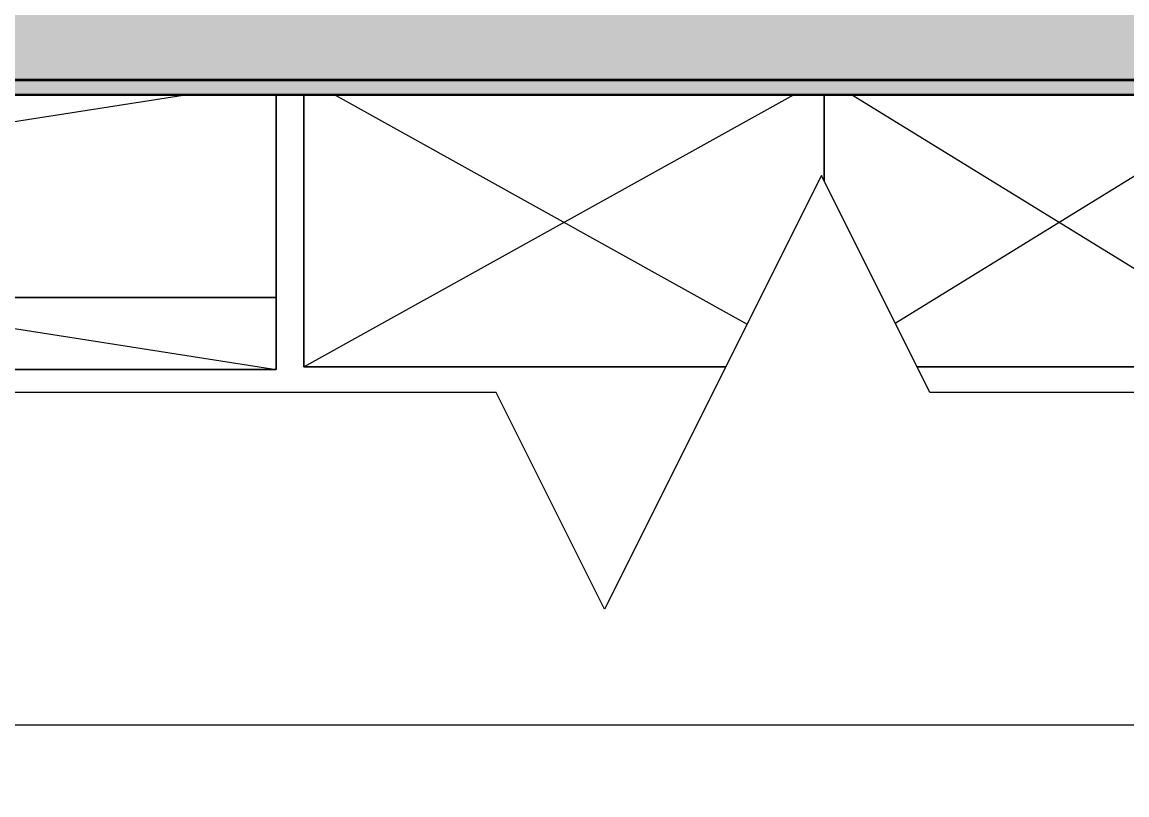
# Model space of a CAD drawing. Header units: millimetres. Extents: x 63482 to 319368, y -8553 to 29000.
# Drawn here: x 313428 to 314957, y 4191 to 5260 of the extents above; entities that cross this region are included whole.
import ezdxf

# ---------------------------------------------------------------- set-up
doc = ezdxf.new("R2010")
doc.units = ezdxf.units.MM
for name, color, linetype, lineweight in [('A-ANNO-DIMS', 7, 'Continuous', 9), ('A-ANNO-DIMS-50', 7, 'Continuous', 9), ('A-DETL-GENF', 7, 'Continuous', 9), ('I-FURN', 7, 'Continuous', 9), ('I-WALL', 7, 'Continuous', 9)]:
    doc.layers.add(name, color=color, linetype=linetype, lineweight=lineweight)
for name, color, linetype, lineweight, true_color in [('A-WALL-1', 7, 'Continuous', 25, 0x3c3c3c), ('A-WALL-3', 7, 'Continuous', 35, 0x3c3c3c), ('A-WALL-FNSH-1', 7, 'Continuous', 15, 0x3c3c3c)]:
    doc.layers.add(name, color=color, linetype=linetype, lineweight=lineweight, true_color=true_color)
doc.styles.add('ISOCPEUR', font='isocpeur.ttf', dxfattribs={"width": 0.9, "height": 125})
doc.dimstyles.new('ISO-2_5_0_9К_БОЛЬШОЙ', dxfattribs={"dimscale": 304.8, "dimtxt": 124.497647, "dimasz": 0.246063, "dimexe": 0.19685, "dimexo": 0.492126, "dimgap": 0, "dimtad": 1, "dimdec": 0, "dimrnd": 10, "dimzin": 0, "dimdsep": 46, "dimtxsty": 'ISOCPEUR', "dimblk1": 'OBLIQUE', "dimblk2": 'OBLIQUE', "dimsah": 1, "dimcen": 0.09, "dimdle": 0.19685, "dimazin": 0, "dimtfac": 1, "dimtdec": 4, "dimtix": 1, "dimtmove": 0, "dimatfit": 3, "dimfxl": 1, "dimtvp": 1, "dimtolj": 1, "dimtzin": 0, "dimarcsym": 2})

# ---------------------------------------------------------------- blocks, each defined once
blk = doc.blocks.new('Шкаф параметрический - 13_2-25587811-Фрагмент 3_3')
at = {"layer": 'I-FURN'}
for p, q in [((0, 376.8), (0, 256.8)), ((0, 256.8), (0, 376.8)), ((37.6, 376.8), (650, 0)), ((98.2, 60.4), (612.4, 376.8)), ((650, 0), (650, 376.8)), ((650, 376.8), (650, 0)), ((128.4, 0), (650, 0)), ((650, 0), (128.4, 0))]:
    blk.add_line(p, q, dxfattribs=at)
blk = doc.blocks.new('Шкаф параметрический - 13_4-25587915-Фрагмент 3_3')
at = {"layer": 'I-FURN'}
for p, q in [((0, 0), (678.3, 376.8)), ((0, 376.8), (0, 0)), ((0, 0), (0, 376.8)), ((41.7, 376.8), (613.6, 59.1)), ((720, 256.9), (720, 376.8)), ((720, 376.8), (720, 256.9)), ((0, 0), (584, 0)), ((584, 0), (0, 0))]:
    blk.add_line(p, q, dxfattribs=at)
blk = doc.blocks.new('Шкаф параметрический - 1_33-25588469-Фрагмент 3_3')
at = {"layer": 'I-FURN'}
for p, q in [((637.5, 100), (2427.7, 380.8)), ((2550, 100), (2550, 380.8)), ((2550, 380.8), (2550, 100)), ((1912.5, 100), (2550, 0)), ((2550, 0), (2550, 100)), ((2550, 100), (2550, 0)), ((0, 0), (2550, 0)), ((2550, 0), (0, 0))]:
    blk.add_line(p, q, dxfattribs=at)
blk = doc.blocks.new('DET_L_Линия разрыва - М100-30911543-Фрагмент 3_3')
at = {"layer": 'A-DETL-GENF'}
for p, q in [((4533.9, -300), (4833.9, 300)), ((4833.9, 300), (4983.9, 0)), ((0, 0), (4383.9, 0)), ((4383.9, 0), (4533.9, -300)), ((4983.9, 0), (9367.7, 0))]:
    blk.add_line(p, q, dxfattribs=at)
blk = doc.blocks.new('DIMBLOCK102-Фрагмент 3_3')
at = {"layer": 'A-ANNO-DIMS-50'}
for p, q in [((310006.2, 4190.9), (310006.2, 4347.9)), ((315256.2, 4190.9), (315256.2, 4347.9)), ((309946.2, 4287.9), (315316.2, 4287.9)), ((310006.2, 4287.9), (310006.2, 4190.9)), ((315256.2, 4287.9), (315256.2, 4190.9))]:
    blk.add_line(p, q, dxfattribs=at)
at = {"layer": 'A-ANNO-DIMS-50', "lineweight": 20}
for p, q in [((310006.2, 4287.9), (310043.7, 4325.4)), ((315256.2, 4287.9), (315293.7, 4325.4)), ((310006.2, 4287.9), (309968.7, 4250.4)), ((315256.2, 4287.9), (315218.7, 4250.4))]:
    blk.add_line(p, q, dxfattribs=at)
at = {"layer": 'A-ANNO-DIMS-50', "color": 0, "insert": (312473.2, 4451.2), "char_height": 125, "width": 379.239, "attachment_point": 1, "line_spacing_factor": 1.149209, "style": 'ISOCPEUR'}
blk.add_mtext('5250', dxfattribs=at)
blk = doc.blocks.new('_Oblique')
at = {"color": 0, "linetype": 'ByBlock', "lineweight": -2}
blk.add_line((-0.5, -0.5), (0.5, 0.5), dxfattribs=at)

msp = doc.modelspace()

# ---------------------------------------------------------------- hatches: boundary and pattern name
at = {"layer": 'I-WALL'}
h = msp.add_hatch(dxfattribs=at)
h.set_pattern_fill('FP_3', color=256, style=0, pattern_type=2)
h.set_pattern_definition([(45, (199296.17, 0), (-28.512667, 28.512667), []), (45, (199324.683, 0), (-28.512667, 28.512667), [50.403, -10.081, 1.676, -8.404])])
h.paths.add_polyline_path([(318626.2, 5180), (318626.2, 5400), (317726.2, 5400), (317726.2, 5180), (318586.2, 5180)])
h.paths.add_polyline_path([(311811.3, 5180), (316676.2, 5180), (316676.2, 5400), (311226.2, 5400), (311226.2, 5180)])
h = msp.add_hatch(dxfattribs=at)
h.set_pattern_fill('FP_10', color=256, style=0, pattern_type=2)
h.set_pattern_definition([(0, (199296.17, 0), (60.96, 15.24), [5.029, -40.691, 5.029, -40.691, -243.84]), (0, (199296.17, 0), (60.96, 15.24), [-91.44, 5.029, -86.411, 5.029, -40.691, -106.68]), (0, (199296.17, 0), (60.96, 15.24), [-228.6, 5.029, -25.451, 5.029, -71.171]), (120, (199319.03, 7.62), (-43.6782272, 45.1729086), [5.029, -40.691, 5.029, -40.691, -243.84]), (120, (199319.03, 7.62), (-43.6782272, 45.1729086), [-91.44, 5.029, -86.411, 5.029, -40.691, -106.68]), (120, (199319.03, 7.62), (-43.6782272, 45.1729086), [-228.6, 5.029, -25.451, 5.029, -71.171]), (240, (199326.65, 38.1), (-17.2817728, -60.4129086), [5.029, -40.691, 5.029, -40.691, -243.84]), (240, (199326.65, 38.1), (-17.2817728, -60.4129086), [-91.44, 5.029, -86.411, 5.029, -40.691, -106.68]), (240, (199326.65, 38.1), (-17.2817728, -60.4129086), [-228.6, 5.029, -25.451, 5.029, -71.171])])
h.paths.add_polyline_path([(315602.4, 5160), (316676.2, 5160), (316676.2, 5172), (316646.2, 5172), (316646.2, 5180), (311206.2, 5180), (311206.2, 5160), (314970.6, 5160)])
h.paths.add_polyline_path([(318646.2, 5160), (318646.2, 5180), (317756.2, 5180), (317756.2, 5172), (317726.2, 5172), (317726.2, 5160), (318129.9, 5160)])

# ---------------------------------------------------------------- linework, layer by layer
at = {"layer": 'A-WALL-1'}
msp.add_line((311206.2, 5160), (316676.2, 5160), dxfattribs=at)
at = {"layer": 'A-WALL-3'}
msp.add_line((311226.2, 5180), (316646.2, 5180), dxfattribs=at)
at = {"layer": 'A-WALL-FNSH-1'}
msp.add_line((311205.2, 5159), (316676.2, 5159), dxfattribs=at)
at = {"layer": 'I-FURN'}
for p, q in [((313779, 4879.2), (313779, 5160)), ((313779, 5160), (313779, 4879.2)), ((312929, 4879.2), (313779, 4879.2)), ((313779, 4879.2), (312929, 4879.2))]:
    msp.add_line(p, q, dxfattribs=at)

# ---------------------------------------------------------------- block references
at = {"layer": 'A-DETL-GENF', "rotation": 180}
msp.add_blockref('DET_L_Линия разрыва - М100-30911543-Фрагмент 3_3', (319067.7, 4747.6), dxfattribs=at)
at = {"layer": 'I-FURN'}
for name, p in [('Шкаф параметрический - 1_33-25588469-Фрагмент 3_3', (311229, 4779.2)), ('Шкаф параметрический - 13_4-25587915-Фрагмент 3_3', (313817.7, 4783.2)), ('Шкаф параметрический - 13_2-25587811-Фрагмент 3_3', (314537.7, 4783.2))]:
    msp.add_blockref(name, p, dxfattribs=at)

# ---------------------------------------------------------------- dimensions: what is measured, and where the dimension line sits
at = {"layer": 'A-ANNO-DIMS'}
dim = msp.add_linear_dim(base=(315256.2, 4287.9), p1=(310006.2, 4340.9), p2=(315256.2, 4340.9), dimstyle='ISO-2_5_0_9К_БОЛЬШОЙ', override={"dimpost": '<>', "dimfxl": 5250}, dxfattribs=at)
dim.commit()
dim.dimension.update_dxf_attribs({"geometry": 'DIMBLOCK102-Фрагмент 3_3', "text_midpoint": (312631.2, 4350.4)})

doc.saveas('drawing.dxf')
